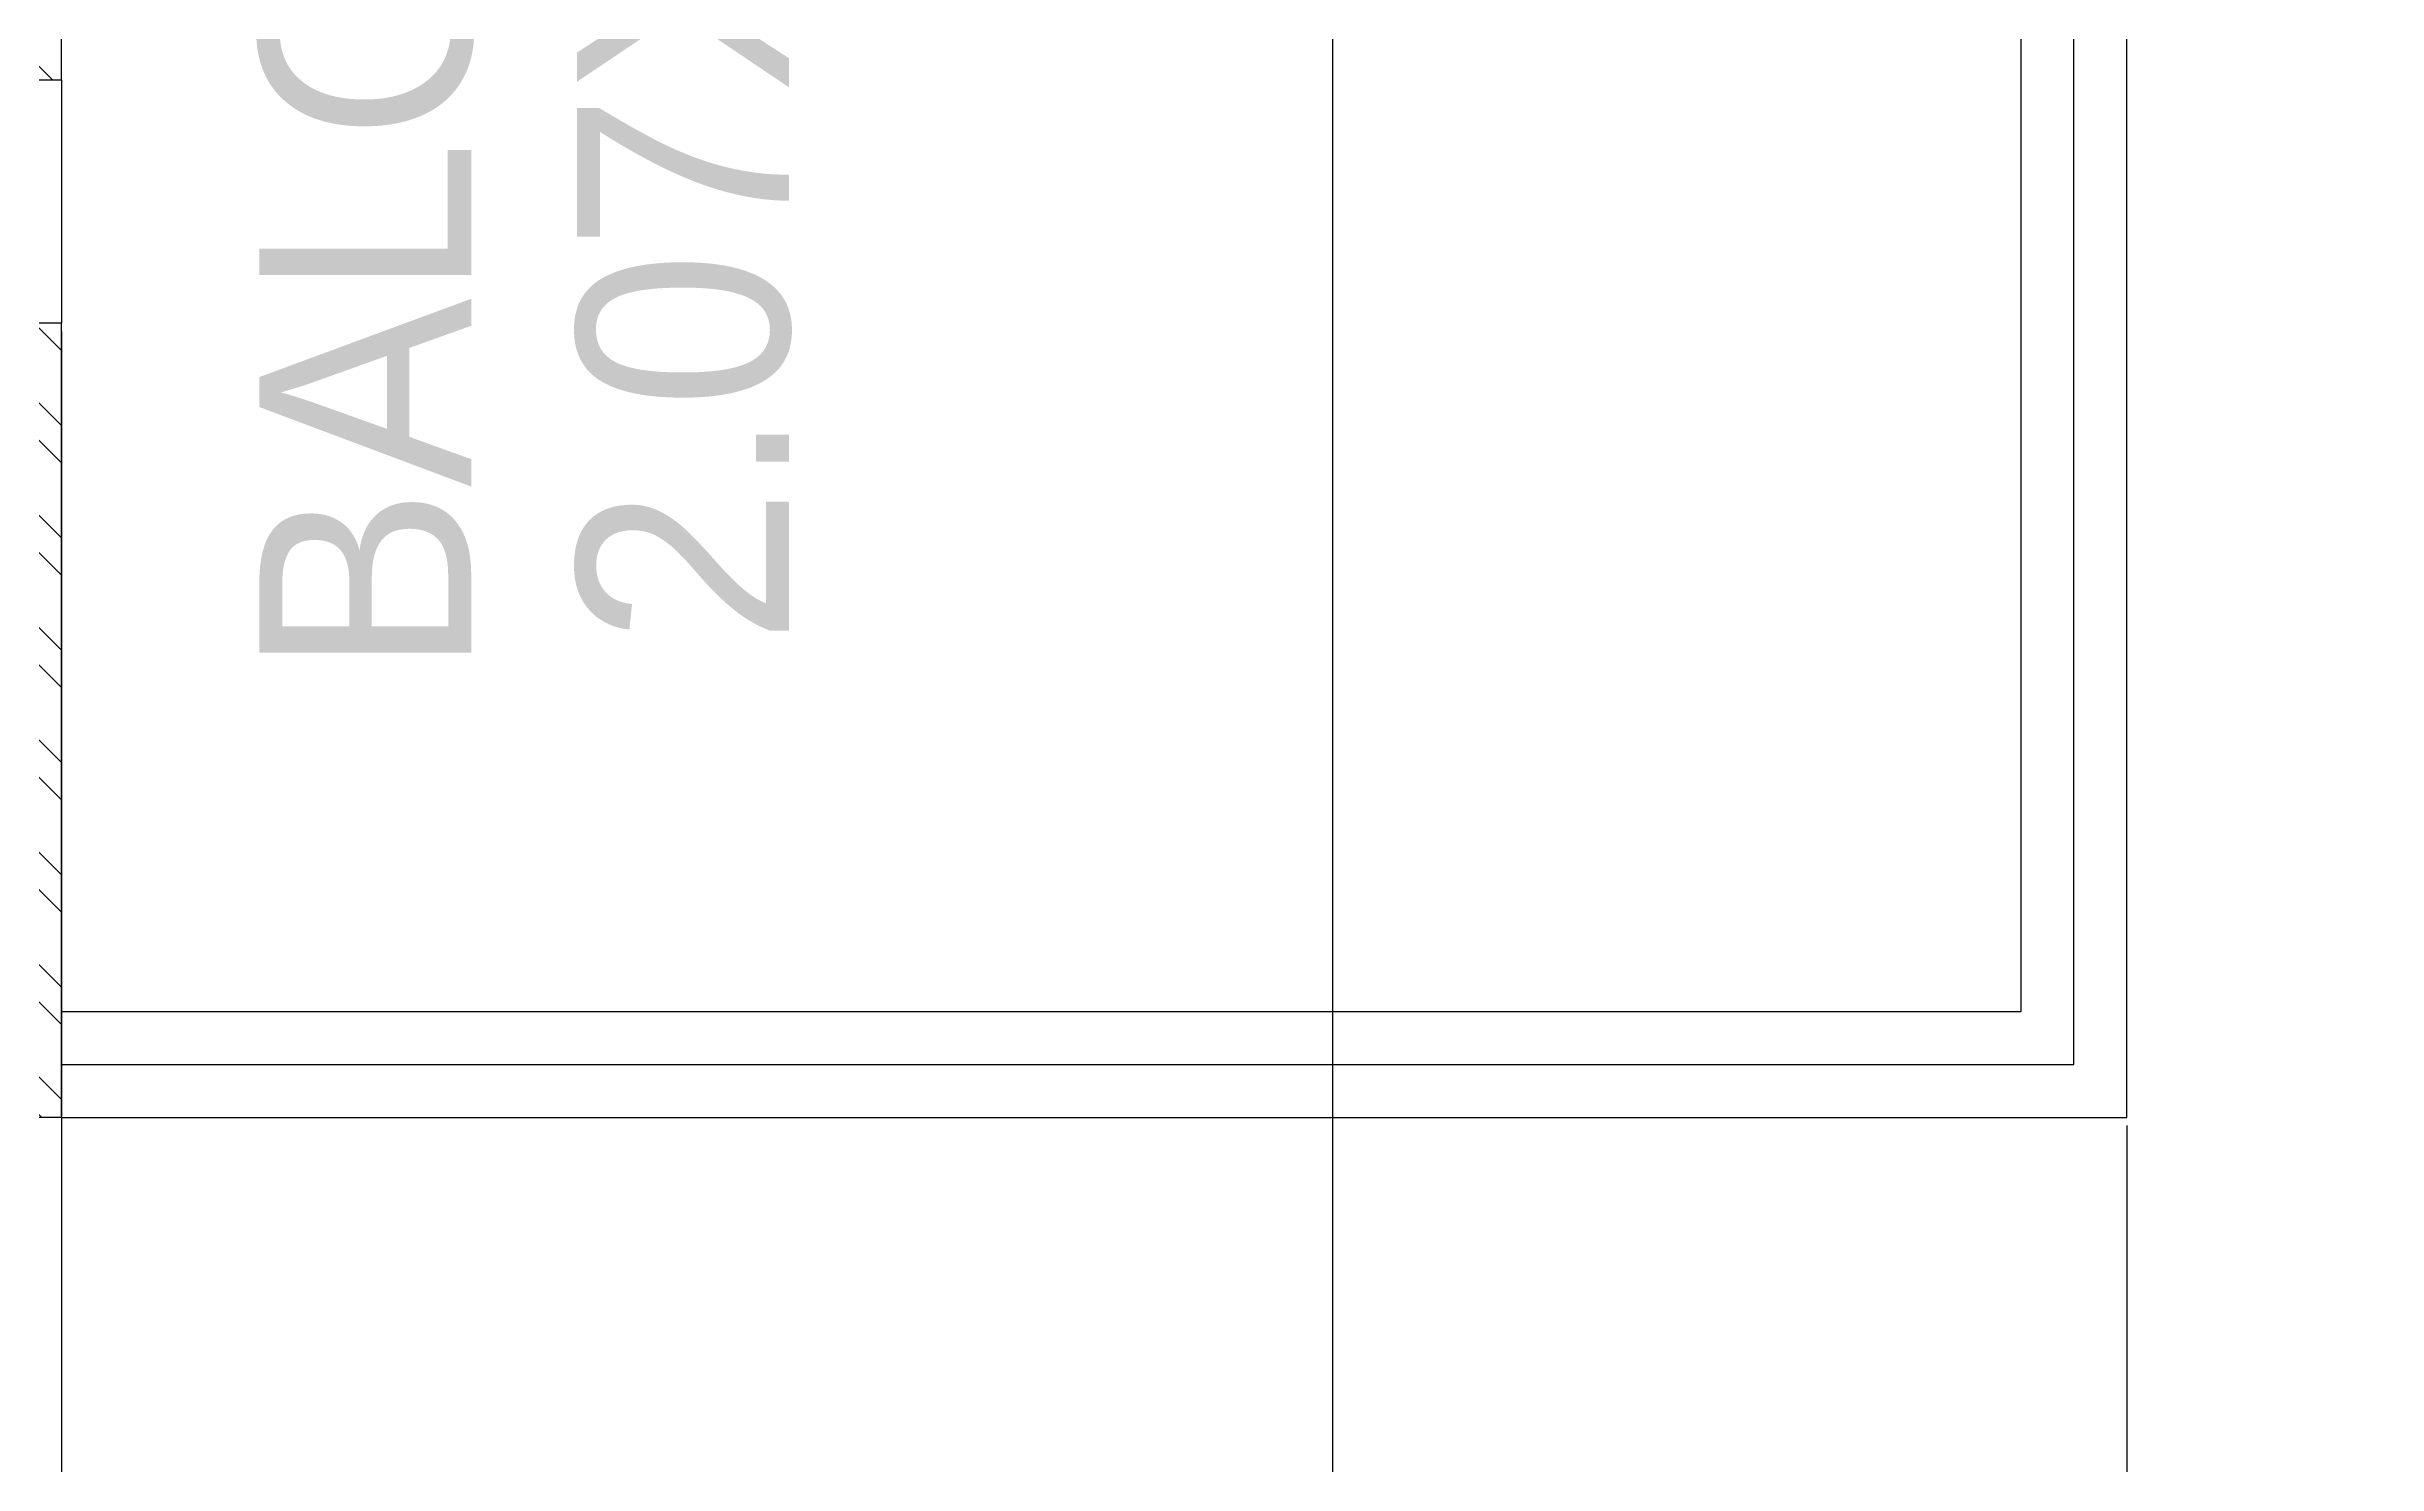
# Model space of a CAD drawing. Header units: inches. Extents: x 182687 to 187672, y -88924 to -84846.
# Drawn here: x 183154.9 to 183241, y -85714.3 to -85661.9 of the extents above; entities that cross this region are included whole.
import ezdxf
from ezdxf.enums import TextEntityAlignment as Align

# ---------------------------------------------------------------- set-up
doc = ezdxf.new("R2010")
doc.units = ezdxf.units.IN
doc.header["$MEASUREMENT"] = 0
doc.header["$PDMODE"] = 97
doc.styles.add('DimText', font='arial.ttf')
doc.styles.add('HemBha', font='GOTHIC.TTF')
doc.dimstyles.new('RECORDED', dxfattribs={"dimtxt": 0.23, "dimasz": 0.2000000029802322, "dimexe": 0.1500000059604645, "dimexo": 0.3000000119209289, "dimgap": 0.1500000059604645, "dimtad": 0, "dimrnd": 0.005, "dimzin": 0, "dimdsep": 46, "dimtxsty": 'DimText', "dimblk1": 'ARCHTICK', "dimblk2": 'ARCHTICK', "dimsah": 1, "dimcen": 0.2000000029802322, "dimdle": 0.1000000014901161, "dimadec": 0, "dimazin": 0, "dimtfac": 1, "dimtofl": 0, "dimtmove": 0, "dimatfit": 3, "dimfxl": 300, "dimtolj": 1, "dimtzin": 0, "dimarcsym": 0})

# ---------------------------------------------------------------- blocks, each defined once
blk = doc.blocks.new('REVISED COL LAYOUT')
at = {"color": 5}
for p, q in [((79678.94281142886, -50383.90372324394), (79678.94281142886, -49633.90372324394)), ((79908.94281142886, -49633.90372324394), (79908.94281142886, -50383.90372324394)), ((79908.94281142886, -50383.90372324394), (79678.94281142886, -50383.90372324394))]:
    blk.add_line(p, q, dxfattribs=at)
blk = doc.blocks.new('_ArchTick')
at = {"color": 0, "linetype": 'ByBlock', "const_width": 0.15}
blk.add_lwpolyline([(-0.5, -0.5), (0.5, 0.5)], dxfattribs=at)
blk = doc.blocks.new('*D36')
at = {"color": 0, "lineweight": -2, "transparency": 16777216}
for p, q in [((182829.6347490241, -85672.45555157095), (182829.6347490241, -85760.34902982108)), ((183155.3956185741, -85672.45555157188), (183155.3956185741, -85760.34902982108)), ((182829.5347490226, -85760.19902981512), (182991.5351846758, -85760.19902981512)), ((183155.4956185756, -85760.19902981512), (182993.4951829224, -85760.19902981512))]:
    blk.add_line(p, q, dxfattribs=at)
at = {"layer": 'Defpoints', "color": 0, "transparency": 16777216}
for p in [(182829.6347490241, -85672.15555155903), (183155.3956185741, -85672.15555155996), (183155.3956185741, -85760.19902981512)]:
    blk.add_point(p, dxfattribs=at)
at = {"color": 0, "lineweight": -2, "transparency": 16777216, "xscale": 0.2000000029802322, "yscale": 0.2000000029802322, "zscale": 0.2000000029802322, "rotation": 180}
blk.add_blockref('_ArchTick', (182829.6347490241, -85760.19902981512), dxfattribs=at)
at = {"color": 0, "lineweight": -2, "transparency": 16777216, "xscale": 0.2000000029802322, "yscale": 0.2000000029802322, "zscale": 0.2000000029802322}
blk.add_blockref('_ArchTick', (183155.3956185741, -85760.19902981512), dxfattribs=at)
at = {"color": 0, "transparency": 16777216, "insert": (182992.5151837991, -85760.19902981512), "char_height": 0.23, "attachment_point": 5, "style": 'DimText'}
blk.add_mtext('\\A1;{\\H1.7391x;325.76}', dxfattribs=at)
blk = doc.blocks.new('*D38')
at = {"color": 0, "lineweight": -2, "transparency": 16777216}
for p, q in [((183202.3521403115, -85615.71642113916), (183202.3521403115, -85760.34902982015)), ((183155.3956185741, -85695.93381243918), (183155.3956185741, -85760.34902982015)), ((183155.2956185726, -85760.19902981419), (183202.3521403115, -85760.19902981419)), ((183202.3521403115, -85760.19902981419), (183239.4442295873, -85760.19902981419))]:
    blk.add_line(p, q, dxfattribs=at)
at = {"layer": 'Defpoints', "color": 0, "transparency": 16777216}
for p in [(183202.3521403115, -85615.41642112724), (183155.3956185741, -85695.63381242726), (183202.3521403115, -85760.19902981419)]:
    blk.add_point(p, dxfattribs=at)
at = {"color": 0, "lineweight": -2, "transparency": 16777216, "xscale": 0.2000000029802322, "yscale": 0.2000000029802322, "zscale": 0.2000000029802322, "rotation": 180}
blk.add_blockref('_ArchTick', (183155.3956185741, -85760.19902981419), dxfattribs=at)
at = {"color": 0, "lineweight": -2, "transparency": 16777216, "xscale": 0.2000000029802322, "yscale": 0.2000000029802322, "zscale": 0.2000000029802322}
blk.add_blockref('_ArchTick', (183202.3521403115, -85760.19902981419), dxfattribs=at)
at = {"color": 0, "transparency": 16777216, "insert": (183240.2770280124, -85760.19902981419), "char_height": 0.23, "attachment_point": 5, "style": 'DimText'}
blk.add_mtext('\\A1;{\\H1.7391x;46.96}', dxfattribs=at)
blk = doc.blocks.new('*D39')
at = {"color": 0, "lineweight": -2, "transparency": 16777216}
for p, q in [((182829.6347490241, -85701.803377656), (182829.6347490241, -85789.69685590707)), ((183202.3521403115, -85701.80337765694), (183202.3521403115, -85789.69685590707)), ((182829.5347490226, -85789.5468559011), (182992.4998656761, -85789.5468559011)), ((183202.452140313, -85789.5468559011), (182994.4560440713, -85789.5468559011))]:
    blk.add_line(p, q, dxfattribs=at)
at = {"layer": 'Defpoints', "color": 0, "transparency": 16777216}
for p in [(182829.6347490241, -85701.50337764408), (183202.3521403115, -85701.50337764501), (183202.3521403115, -85789.5468559011)]:
    blk.add_point(p, dxfattribs=at)
at = {"color": 0, "lineweight": -2, "transparency": 16777216, "xscale": 0.2000000029802322, "yscale": 0.2000000029802322, "zscale": 0.2000000029802322, "rotation": 180}
blk.add_blockref('_ArchTick', (182829.6347490241, -85789.5468559011), dxfattribs=at)
at = {"color": 0, "lineweight": -2, "transparency": 16777216, "xscale": 0.2000000029802322, "yscale": 0.2000000029802322, "zscale": 0.2000000029802322}
blk.add_blockref('_ArchTick', (183202.3521403115, -85789.5468559011), dxfattribs=at)
at = {"color": 0, "transparency": 16777216, "insert": (182993.4779548737, -85789.5468559011), "char_height": 0.23, "attachment_point": 5, "style": 'DimText'}
blk.add_mtext('\\A1;{\\H1.7391x;372.72}', dxfattribs=at)
blk = doc.blocks.new('*D40')
at = {"color": 0, "lineweight": -2, "transparency": 16777216}
for p, q in [((182800.2869229381, -85612.78163852982), (182800.2869229381, -85819.04468199305)), ((183231.699966397, -85701.803377656), (183231.699966397, -85819.04468199305)), ((182800.1869229366, -85818.89468198709), (182992.4916802804, -85818.89468198709)), ((183231.7999663985, -85818.89468198709), (182994.464229467, -85818.89468198709))]:
    blk.add_line(p, q, dxfattribs=at)
at = {"layer": 'Defpoints', "color": 0, "transparency": 16777216}
for p in [(182800.2869229381, -85612.4816385179), (183231.699966397, -85701.50337764408), (183231.699966397, -85818.89468198709)]:
    blk.add_point(p, dxfattribs=at)
at = {"color": 0, "lineweight": -2, "transparency": 16777216, "xscale": 0.2000000029802322, "yscale": 0.2000000029802322, "zscale": 0.2000000029802322, "rotation": 180}
blk.add_blockref('_ArchTick', (182800.2869229381, -85818.89468198709), dxfattribs=at)
at = {"color": 0, "lineweight": -2, "transparency": 16777216, "xscale": 0.2000000029802322, "yscale": 0.2000000029802322, "zscale": 0.2000000029802322}
blk.add_blockref('_ArchTick', (183231.699966397, -85818.89468198709), dxfattribs=at)
at = {"color": 0, "transparency": 16777216, "insert": (182993.4779548737, -85818.89468198709), "char_height": 0.23, "attachment_point": 5, "style": 'DimText'}
blk.add_mtext('\\A1;{\\H1.7391x;431.42}', dxfattribs=at)

msp = doc.modelspace()

# ---------------------------------------------------------------- hatches: boundary and pattern name
h = msp.add_hatch()
h.set_pattern_fill('ANSI32', color=256, scale=7.826086956165232, angle=90)
h.set_pattern_definition([(135, (181183.8515599285, -88790.0272266471), (-2.075204683822509, -2.075204683822508), []), (135, (181183.8515599285, -88788.64375685967), (-2.075204683822509, -2.075204683822508), [])])
h.paths.add_polyline_path([(182952.8956185839, -85533.24250808705), (182952.8956185839, -85667.26424721137), (182957.7869229316, -85667.26424721137), (182957.7869229316, -85538.13381243471), (182998.8738794507, -85538.13381243471), (182998.8738794507, -85498.02511678424), (183022.841270754, -85498.02511678424), (183022.841270754, -85493.13381243657), (182993.9825751031, -85493.13381243657), (182993.9825751031, -85533.24250808705)])
h.paths.add_polyline_path([(183074.199966404, -85493.13381243657), (183074.199966404, -85620.30772547491), (183079.0912707517, -85620.30772547491), (183150.5043142264, -85620.30772547491), (183150.5043142264, -85663.15555155996), (183155.3956185741, -85663.15555155996), (183155.3956185741, -85615.41642112724), (183079.0912707517, -85615.41642112724), (183079.0912707517, -85498.02511678424), (183079.0912707517, -85493.13381243657)])
h.paths.add_polyline_path([(183033.6021403194, -85672.15555155717), (183033.6021403194, -85701.50337764315), (183079.0912707517, -85701.50337764408), (183079.0912707517, -85672.15555155903), (183074.199966404, -85672.15555155903), (183074.199966404, -85696.61207329642), (183038.4934446666, -85696.61207329549), (183038.4934446666, -85672.15555155717)])
h.paths.add_polyline_path([(183139.743444662, -85672.15555155903), (183139.743444662, -85696.61207329642), (183110.3956185764, -85696.61207329642), (183110.3956185764, -85701.50337764408), (183139.743444662, -85701.50337764408), (183151.4825750891, -85701.50337764408), (183155.3956185741, -85701.50337764408), (183155.3956185741, -85672.15555155903)])
h.paths.add_polyline_path([(183202.3521403115, -85615.41642112724), (183202.3521403115, -85620.30772547491), (183231.699966397, -85620.30772547491), (183231.699966397, -85615.41642112724)])
h.paths.add_polyline_path([(183197.4608359638, -85606.60745855022), (183197.4608359638, -85615.41642112724), (183197.4608359638, -85620.30772547491), (183202.3521403115, -85620.30772547491), (183202.3521403115, -85606.60745855022)])
h.paths.add_polyline_path([(183197.4608359638, -85550.85120373752), (183197.4608359638, -85559.66016631547), (183202.3521403115, -85559.66016631547), (183202.3521403115, -85555.74250808518), (183202.3521403115, -85550.85120373752)])
h.paths.add_polyline_path([(183202.3521403115, -85550.85120373752), (183202.3521403115, -85555.74250808518), (183231.699966397, -85555.74250808518), (183231.699966397, -85499.00337765433), (183231.699966397, -85463.78598635152), (183226.8086620494, -85463.78598635152), (183226.8086620494, -85493.13381243657), (183202.3521403115, -85493.13381243657), (183202.3521403115, -85498.02511678424), (183226.8086620494, -85498.02511678424), (183226.8086620494, -85550.85120373752)])
h.paths.add_polyline_path([(183155.3956185741, -85493.13381243657), (183155.3956185741, -85498.02511678424), (183197.4608359638, -85498.02511678424), (183202.3521403115, -85498.02511678424), (183202.3521403115, -85493.13381243657), (183202.3521403115, -85471.19435117647), (183197.4608359638, -85471.19435117647), (183197.4608359638, -85493.13381243657)])
h.paths.add_polyline_path([(183101.5912707503, -85441.28598635152), (183096.6999664031, -85441.28598635152), (183096.6999664031, -85446.17729069918), (183197.4608359638, -85446.17729069918), (183197.4608359638, -85453.5948850277), (183202.3521403115, -85453.5948850277), (183202.3521403115, -85441.28598635152)])
h.paths.add_polyline_path([(183197.4608359638, -85430.03598635245), (183197.4608359638, -85441.28598635152), (183202.3521403115, -85441.28598635152), (183202.3521403115, -85430.03598635245)])
h.paths.add_polyline_path([(183155.3956185741, -85365.95989939917), (183155.3956185741, -85370.85120374683), (183197.4608359638, -85370.85120374683), (183197.4608359638, -85383.0886941177), (183202.3521403115, -85383.0886941177), (183202.3521403115, -85365.95989939917)])
h.paths.add_polyline_path([(183096.6999664031, -85365.95989939917), (183096.6999664031, -85406.06859504964), (183101.5912707503, -85406.06859504964), (183101.5912707503, -85370.85120374683), (183126.0477924886, -85370.85120374683), (183126.0477924886, -85365.95989939917)])
h.paths.add_polyline_path([(183116.2651837933, -85475.52511678517), (183116.2651837933, -85493.13381243657), (183116.2651837933, -85498.02511678424), (183126.0477924886, -85498.02511678424), (183126.0477924886, -85493.13381243657), (183121.1564881409, -85493.13381243657), (183121.1564881409, -85475.52511678517)])
h.paths.add_polyline_path([(183155.3956185741, -85615.41642112724), (183155.3956185741, -85620.30772547491), (183168.1130098783, -85620.30772547491), (183168.1130098783, -85615.41642112724)])

# ---------------------------------------------------------------- linework, layer by layer
for p, q in [((183155.3956185741, -85663.15555155996), (183155.3956185741, -85615.41642112724)), ((183227.786922919, -85697.59033416558), (183227.786922919, -85620.30772547491)), ((183229.7434446582, -85699.54685590576), (183229.7434446582, -85620.30772547491)), ((183231.699966397, -85701.50337764408), (183231.699966397, -85620.30772547491)), ((183155.3956185741, -85701.50337764408), (183155.3956185741, -85672.15555155903)), ((183155.3956185741, -85697.59033416558), (183227.786922919, -85697.59033416558)), ((183155.3956185741, -85699.54685590576), (183229.7434446582, -85699.54685590576)), ((183155.3956185741, -85701.50337764408), (183149.5260533573, -85701.50337764408)), ((183155.3956185741, -85701.50337764408), (183231.699966397, -85701.50337764408))]:
    msp.add_line(p, q)

# ---------------------------------------------------------------- block references
at = {"xscale": 0.03913043478082616, "yscale": 0.03913043478082616, "zscale": 0.03913043478082616, "rotation": 90}
msp.add_blockref('REVISED COL LAYOUT', (181183.8515599285, -88790.0272266471), dxfattribs=at)

# ---------------------------------------------------------------- texts
at = {"style": 'HemBha'}
for s, p in [('BALCONY', (183170.5355728724, -85660.18254628658)), ('2.07X1.95', (183182.2747033065, -85660.18254628658))]:
    msp.add_text(s, height=7.826086956165232, rotation=90, dxfattribs=at).set_placement(p, align=Align.CENTER)

# ---------------------------------------------------------------- dimensions: what is measured, and where the dimension line sits
for base, p1, p2, picture, middle in [((183231.699966397, -85818.89468198709), (182800.2869229381, -85612.4816385179), (183231.699966397, -85701.50337764408), '*D40', (182993.4779548737, -85818.89468198709)), ((183202.3521403115, -85760.19902981419), (183155.3956185741, -85695.63381242726), (183202.3521403115, -85615.41642112724), '*D38', (183240.2770280124, -85760.19902981419)), ((183202.3521403115, -85789.5468559011), (182829.6347490241, -85701.50337764408), (183202.3521403115, -85701.50337764501), '*D39', (182993.4779548737, -85789.5468559011))]:
    dim = msp.add_linear_dim(base=base, p1=p1, p2=p2, angle=180, text='{\\H1.7391x;<>}', dimstyle='RECORDED')
    dim.commit()
    dim.dimension.update_dxf_attribs({"geometry": picture, "text_midpoint": middle, "dimtype": 160})
dim = msp.add_linear_dim(base=(183155.3956185741, -85760.19902981512), p1=(182829.6347490241, -85672.15555155903), p2=(183155.3956185741, -85672.15555155996), angle=180, text='{\\H1.7391x;<>}', dimstyle='RECORDED')
dim.commit()
dim.dimension.update_dxf_attribs({"geometry": '*D36', "text_midpoint": (182992.5151837991, -85760.19902981512)})

doc.saveas('drawing.dxf')
